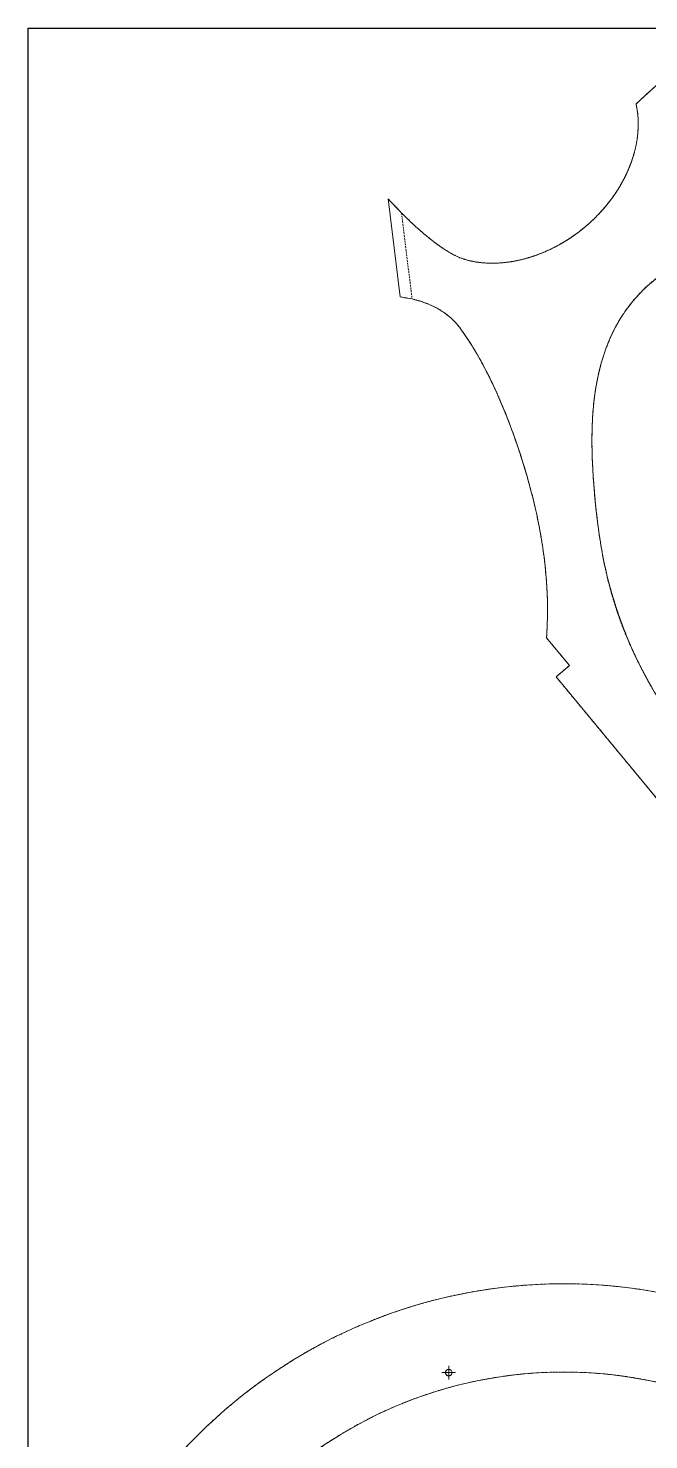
# Model space of a CAD drawing. Header units: millimetres. Extents: x -6 to 1194, y -41 to 2359.
# Drawn here: x -6 to 420, y 1392 to 2359 of the extents above; entities that cross this region are included whole.
import ezdxf

# ---------------------------------------------------------------- set-up
doc = ezdxf.new("R2010")
doc.units = ezdxf.units.MM
doc.linetypes.add('HIDDEN', pattern=[1.905, 1.27, -0.635])

# ---------------------------------------------------------------- blocks, each defined once
blk = doc.blocks.new('SW_CENTERMARKSYMBOL_1')
at = {"color": 0, "linetype": 'Continuous', "lineweight": 0}
for p, q in [((-2.5, 0), (-4.75, 0)), ((0, 0), (-2.5, 0)), ((0, 2.5), (0, 4.75)), ((0, 0), (0, 2.5)), ((0, 0), (0, -2.5)), ((0, 0), (2.5, 0)), ((2.5, 0), (4.75, 0)), ((0, -2.5), (0, -4.75))]:
    blk.add_line(p, q, dxfattribs=at)

msp = doc.modelspace()

# ---------------------------------------------------------------- linework, layer by layer
at = {"color": 7, "linetype": 'Continuous'}
for p, q in [((-5.95, -41.04), (-5.95, 2358.96)), ((-5.95, 2358.96), (1194.05, 2358.96))]:
    msp.add_line(p, q, dxfattribs=at)
at = {"color": 7, "linetype": 'Continuous', "lineweight": 15}
for p, q in [((410.87, 2307.09), (435.72, 2329.8)), ((240.82, 2241.96), (249.02, 2174.9)), ((349.52, 1941.27), (365.27, 1922.25)), ((356.03, 1914.6), (365.27, 1922.25)), ((586, 1636.89), (356.03, 1914.6))]:
    msp.add_line(p, q, dxfattribs=at)
at = {"color": 7, "linetype": 'HIDDEN', "lineweight": 0}
for p, q in [((410.87, 2307.09), (435.72, 2329.8)), ((240.82, 2241.96), (250.1, 2232.36)), ((250.1, 2232.36), (257.31, 2173.47)), ((257.31, 2173.47), (249.02, 2174.9)), ((349.52, 1941.27), (365.27, 1922.25)), ((365.27, 1922.25), (356.03, 1914.6)), ((356.03, 1914.6), (586, 1636.89))]:
    msp.add_line(p, q, dxfattribs=at)
at = {"color": 7, "linetype": 'Continuous', "lineweight": 15}
for centre, radius in [((361.36, 1143.21), 295), ((282.42, 1437.82), 2.25)]:
    msp.add_circle(centre, radius, dxfattribs=at)
at = {"color": 7, "linetype": 'HIDDEN', "lineweight": 0}
for centre, radius in [((361.36, 1143.21), 295), ((282.42, 1437.82), 2.25)]:
    msp.add_circle(centre, radius, dxfattribs=at)
at = {"color": 7, "linetype": 'Continuous', "lineweight": 15}
msp.add_arc((361.36, 1143.21), 355.5, 324.30471, 216.13253, dxfattribs=at)
at = {"color": 7, "linetype": 'HIDDEN', "lineweight": 0}
msp.add_arc((361.36, 1143.21), 355.5, 324.30471, 216.13253, dxfattribs=at)
at = {"color": 7, "linetype": 'Continuous', "lineweight": 15}
for points, knots in [([(295.8, 2199.86), (297.67, 2199.46), (301.4, 2198.67), (308.24, 2197.96), (316.27, 2197.9), (325.39, 2198.88), (334.24, 2200.76), (342.74, 2203.42), (350.86, 2206.76), (358.69, 2210.76), (367.04, 2215.89), (375.71, 2222.38), (384.41, 2230.42), (391.74, 2238.75), (397.77, 2247.16), (402.63, 2255.44), (406.66, 2264.15), (409.56, 2272.66), (411.41, 2280.82), (412.37, 2288.54), (412.46, 2295.54), (411.94, 2301.75), (411.22, 2305.31), (410.87, 2307.09)], [0, 0, 0, 0, 0.0314376, 0.0628798, 0.1131162, 0.1635339, 0.2138307, 0.261941, 0.3102234, 0.3585315, 0.4066769, 0.4716113, 0.53672, 0.6016444, 0.6542021, 0.7070085, 0.7597517, 0.8122227, 0.8548528, 0.8975805, 0.9401643, 0.9700844, 1, 1, 1, 1]), ([(240.82, 2241.96), (243.27, 2239.38), (248.22, 2234.17), (255.9, 2226.62), (263.78, 2219.43), (271.2, 2213.32), (278, 2208.37), (284.07, 2204.62), (289.92, 2201.62), (293.91, 2200.43), (295.8, 2199.86)], [0, 0, 0, 0, 0.152581, 0.307884, 0.461608, 0.609641, 0.719487, 0.821878, 0.91558, 1, 1, 1, 1]), ([(431.13, 2192.22), (429, 2190.7), (424.75, 2187.67), (417.77, 2181.73), (410.42, 2174.24), (403.14, 2164.93), (396.93, 2154.87), (391.89, 2144.19), (387.9, 2133.07), (384.74, 2121.02), (382.48, 2108.13), (381.09, 2094.46), (380.56, 2080.7), (380.7, 2066.93), (381.47, 2051.6), (382.8, 2034.7), (384.92, 2016.27), (387.81, 1997.96), (391.79, 1979.85), (397.01, 1962.05), (403.36, 1944.59), (410.8, 1927.59), (418.89, 1911.91), (427.36, 1897.49), (435.89, 1884.14), (446.36, 1868.93), (458.94, 1851.99), (473.97, 1833.11), (489.71, 1814.29), (506, 1795.4), (516.87, 1782.81), (522.31, 1776.52)], [0, 0, 0, 0, 0.016554, 0.033107, 0.057998, 0.082968, 0.107861, 0.132755, 0.157718, 0.182641, 0.211592, 0.240608, 0.2697, 0.298815, 0.327849, 0.367037, 0.406235, 0.445409, 0.484489, 0.523691, 0.562941, 0.602157, 0.641249, 0.674702, 0.70817, 0.741631, 0.79175, 0.841875, 0.894579, 0.947289, 1, 1, 1, 1]), ([(290.75, 2152.88), (289.37, 2154.64), (286.61, 2158.16), (281.55, 2162.59), (275.98, 2166.36), (269.83, 2169.49), (263.21, 2171.98), (256.21, 2173.85), (251.42, 2174.55), (249.02, 2174.9)], [0, 0, 0, 0, 0.138213, 0.275624, 0.413676, 0.55313, 0.700919, 0.850123, 1, 1, 1, 1]), ([(349.52, 1941.27), (349.82, 1946.98), (350.4, 1958.07), (349.94, 1974.57), (348.64, 1990.72), (346.47, 2006.78), (343.53, 2022.72), (339.4, 2040.55), (333.88, 2060.21), (326.71, 2081.57), (319.46, 2100.02), (312.49, 2115.64), (305.98, 2128.48), (298.85, 2140.99), (293.44, 2148.92), (290.75, 2152.88)], [0, 0, 0, 0, 0.076793, 0.149197, 0.221737, 0.294363, 0.366977, 0.439444, 0.540329, 0.641278, 0.742159, 0.806603, 0.871135, 0.935621, 1, 1, 1, 1])]:
    msp.add_open_spline(points, degree=3, knots=knots, dxfattribs=at)
at = {"color": 7, "linetype": 'HIDDEN', "lineweight": 0}
for points, knots in [([(295.8, 2199.86), (298.01, 2199.4), (302.42, 2198.49), (309.17, 2197.95), (317, 2197.97), (325.86, 2198.93), (335.6, 2201.1), (345.16, 2204.29), (354.46, 2208.45), (363.41, 2213.52), (371.58, 2219.18), (378.98, 2225.31), (385.61, 2231.78), (391.69, 2238.77), (397.35, 2246.5), (402.42, 2255), (406.73, 2264.28), (409.72, 2273.19), (411.54, 2281.57), (412.42, 2289.26), (412.43, 2296.13), (411.88, 2302.09), (411.2, 2305.42), (410.87, 2307.09)], [0, 0, 0, 0, 0.0370929, 0.0742817, 0.1114024, 0.1660277, 0.2208456, 0.2755315, 0.3319412, 0.3884851, 0.4449144, 0.4956681, 0.546595, 0.5975084, 0.6482435, 0.7043093, 0.7605124, 0.8165171, 0.8589753, 0.9015316, 0.9439434, 0.9719734, 1, 1, 1, 1]), ([(410.87, 2307.09), (411.29, 2304.9), (412.18, 2300.32), (412.52, 2293), (412.07, 2285.06), (410.58, 2276.54), (407.97, 2267.59), (404.13, 2258.36), (399.03, 2249.05), (392.68, 2239.92), (385.17, 2231.21), (376.66, 2223.18), (367.35, 2216.05), (357.5, 2210), (347.39, 2205.16), (337.28, 2201.56), (327.65, 2199.26), (318.67, 2198.08), (310.48, 2197.87), (302.87, 2198.4), (298.1, 2199.39), (295.8, 2199.86)], [0, 0, 0, 0, 0.036776, 0.076813, 0.120398, 0.167742, 0.21893, 0.27387, 0.332254, 0.393535, 0.456941, 0.521515, 0.586198, 0.649919, 0.711695, 0.770712, 0.826376, 0.874685, 0.919689, 0.961416, 1, 1, 1, 1]), ([(250.1, 2232.36), (252.28, 2230.22), (256.61, 2225.96), (263.28, 2219.9), (269.98, 2214.29), (276.64, 2209.29), (283.18, 2205.12), (289.47, 2201.79), (293.77, 2200.48), (295.8, 2199.86)], [0, 0, 0, 0, 0.1617506, 0.3217852, 0.4770668, 0.6247499, 0.7623021, 0.8877286, 1, 1, 1, 1]), ([(427.55, 2189.67), (424.59, 2187.34), (418.54, 2182.6), (410.43, 2174.22), (403.14, 2164.93), (396.93, 2154.87), (391.89, 2144.19), (387.9, 2133.07), (384.74, 2121.02), (382.48, 2108.13), (381.09, 2094.46), (380.56, 2080.7), (380.7, 2066.93), (381.47, 2051.6), (382.8, 2034.7), (384.92, 2016.27), (387.81, 1997.96), (391.79, 1979.85), (397.01, 1962.05), (403.36, 1944.59), (410.8, 1927.59), (418.89, 1911.91), (427.36, 1897.49), (435.89, 1884.14), (446.36, 1868.93), (458.94, 1851.99), (473.97, 1833.11), (489.71, 1814.29), (506, 1795.4), (516.87, 1782.81), (522.31, 1776.52)], [0, 0, 0, 0, 0.024038, 0.0491624, 0.074367, 0.0994932, 0.1246211, 0.1498185, 0.1749751, 0.2041971, 0.2334853, 0.2628504, 0.2922384, 0.3215443, 0.3611, 0.4006655, 0.4402078, 0.4796543, 0.5192236, 0.5588422, 0.5984258, 0.6378843, 0.671651, 0.7054331, 0.7392073, 0.7897966, 0.8403915, 0.8935905, 0.946795, 1, 1, 1, 1]), ([(522.31, 1776.52), (517.65, 1781.91), (508.22, 1792.83), (493.94, 1809.35), (479.61, 1826.3), (465.45, 1843.7), (451.7, 1861.57), (439.55, 1878.62), (429.02, 1894.76), (420.04, 1909.87), (411.86, 1925.32), (404.6, 1941.12), (398.36, 1957.28), (393.33, 1973.67), (389.38, 1990.24), (386.32, 2006.94), (384, 2023.9), (382.28, 2041.08), (381.03, 2058.42), (380.5, 2075.79), (380.91, 2091.5), (382.17, 2105.43), (384.06, 2117.56), (386.82, 2129.39), (390.55, 2140.86), (395.03, 2151.09), (400.06, 2160.12), (405.46, 2168.06), (411.7, 2175.59), (418.79, 2182.74), (424.12, 2186.98), (426.83, 2189.13)], [0, 0, 0, 0, 0.045684, 0.092446, 0.139982, 0.187998, 0.236228, 0.284437, 0.322181, 0.359736, 0.397071, 0.434187, 0.47113, 0.508002, 0.544012, 0.58025, 0.616804, 0.653717, 0.690943, 0.728172, 0.765093, 0.791608, 0.817811, 0.843716, 0.869395, 0.89499, 0.915186, 0.935603, 0.956412, 0.977806, 1, 1, 1, 1]), ([(290.75, 2152.88), (289.21, 2154.82), (286.14, 2158.71), (280.41, 2163.49), (273.71, 2167.68), (265.97, 2171.17), (260.21, 2172.7), (257.31, 2173.47)], [0, 0, 0, 0, 0.185008, 0.369095, 0.554443, 0.77573, 1, 1, 1, 1]), ([(349.52, 1941.27), (349.82, 1946.98), (350.4, 1958.07), (349.94, 1974.57), (348.64, 1990.72), (346.47, 2006.78), (343.53, 2022.72), (339.55, 2039.91), (334.41, 2058.31), (327.98, 2077.84), (321.25, 2095.61), (314.38, 2111.64), (307.38, 2125.89), (299.65, 2139.76), (293.71, 2148.51), (290.75, 2152.88)], [0, 0, 0, 0, 0.0767941, 0.1491988, 0.2217393, 0.2943656, 0.3669811, 0.4394488, 0.5315214, 0.623645, 0.7157232, 0.786776, 0.8579412, 0.9290392, 1, 1, 1, 1]), ([(290.75, 2152.88), (293.66, 2148.59), (299.48, 2140.02), (307.1, 2126.43), (314, 2112.44), (320.22, 2098.08), (325.85, 2083.45), (331.01, 2068.64), (335.71, 2053.68), (339.92, 2038.34), (343.56, 2022.62), (346.52, 2006.54), (348.69, 1990.35), (349.97, 1974.05), (350.39, 1957.67), (349.81, 1946.74), (349.52, 1941.27)], [0, 0, 0, 0, 0.069586, 0.139251, 0.20912, 0.279218, 0.349485, 0.419796, 0.490048, 0.560193, 0.63354, 0.706757, 0.779893, 0.853043, 0.926348, 1, 1, 1, 1])]:
    msp.add_open_spline(points, degree=3, knots=knots, dxfattribs=at)

# ---------------------------------------------------------------- block references
at = {"color": 7, "linetype": 'Continuous', "lineweight": 0}
msp.add_blockref('SW_CENTERMARKSYMBOL_1', (282.42, 1437.82), dxfattribs=at)

doc.saveas('drawing.dxf')
